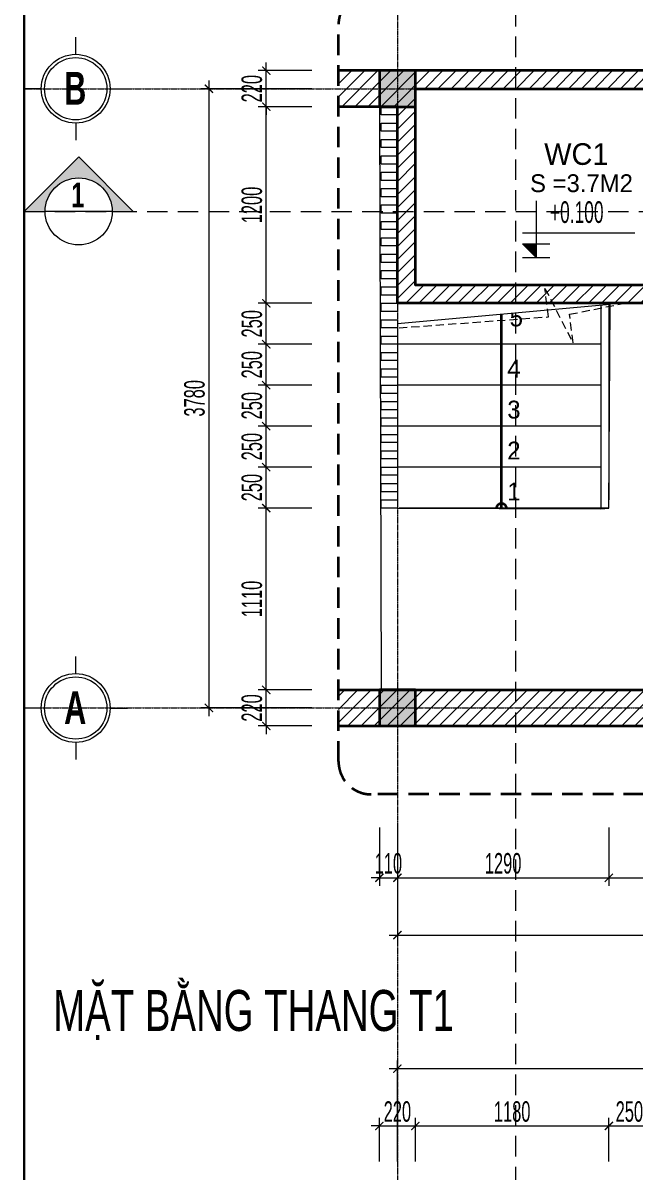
# Model space of a CAD drawing. Header units: millimetres. Extents: x 1336014 to 2939047, y -333549 to -60566.
# Drawn here: x 1415609 to 1419342, y -181620 to -174607 of the extents above; entities that cross this region are included whole.
import ezdxf
from ezdxf.enums import TextEntityAlignment as Align
from ezdxf.xclip import XClip

# ---------------------------------------------------------------- set-up
doc = ezdxf.new("R2010")
doc.units = ezdxf.units.MM
doc.header["$MEASUREMENT"] = 0
doc.header["$XCLIPFRAME"] = 2
doc.linetypes.add('$1$HIDDEN', pattern=[0.375, 0.25, -0.125])
doc.linetypes.add('CENTER2', pattern=[1.125, 0.75, -0.125, 0.125, -0.125])
for name, color, linetype, lineweight in [('01.Cut', 255, 'Continuous', 35), ('02.Thay', 145, 'Continuous', 15), ('05.Text', 253, 'Continuous', 18), ('06.betong', 2, 'Continuous', 35), ('07.noithat', 45, 'Continuous', 9), ('08.Dim', 156, 'Continuous', 15), ('09.Hatch', 250, 'Continuous', 5), ('10.Text', 254, 'Continuous', 18), ('10.truc', 250, 'CENTER2', 20), ('11.Khung bo', 32, 'Continuous', 50), ('Alliance-dim', 1, 'Continuous', 13), ('DIM', 252, 'Continuous', 20), ('NN_KI HIEU', 22, 'Continuous', 18)]:
    doc.layers.add(name, color=color, linetype=linetype, lineweight=lineweight)
doc.layers.add('text', color=7, linetype='Continuous')
doc.styles.add('AVANTH', font='')
doc.styles.add('AVANTHB', font='')
doc.styles.add('TT5_Ghi chu 1', font='', dxfattribs={"width": 0.7, "height": 240})
doc.styles.add('TT5_Text Dim', font='hoatbif.shx', dxfattribs={"width": 0.6})
doc.styles.get('AVANTH').set_extended_font_data('.VnAvantH')
doc.styles.get('AVANTHB').set_extended_font_data('.VnAvantH', bold=True)
doc.styles.get('TT5_Ghi chu 1').set_extended_font_data('.VnBlackH')
doc.dimstyles.new('TT5_Dim 1-50', dxfattribs={"dimscale": 50, "dimtxt": 2.5, "dimasz": 1, "dimexe": 1, "dimexo": 0.5, "dimgap": 0.5, "dimtad": 1, "dimdec": 0, "dimzin": 0, "dimdsep": 46, "dimtxsty": 'TT5_Text Dim', "dimblk": 'ARCHTICK', "dimcen": 0, "dimdle": 1, "dimclrd": 256, "dimclre": 256, "dimclrt": 1, "dimadec": 0, "dimazin": 0, "dimtfac": 0.015, "dimtdec": 0, "dimtix": 1, "dimtmove": 2, "dimatfit": 3, "dimldrblk": 'DOT', "dimfxl": 1, "dimtolj": 1, "dimtzin": 0, "dimlwd": -1, "dimlwe": -1, "dimarcsym": 1})
pattern_1 = [(45, (872355.73, -161638.53), (-39.7747564, 39.7747564), [])]

# ---------------------------------------------------------------- blocks, each defined once
blk = doc.blocks.new('DFGFH')
h = blk.add_hatch(color=256)
h.dxf.hatch_style = 1
h.paths.add_polyline_path([(15438.1, 12136.8), (15658.1, 12136.8), (15658.1, 12356.8), (15438.1, 12356.8)])
blk.add_lwpolyline([(15438.1, 12136.8), (15658.1, 12136.8), (15658.1, 12356.8), (15438.1, 12356.8)], close=True)
blk = doc.blocks.new('A$C4E7C6F34')
at = {"layer": 'DIM'}
blk.add_hatch(color=256, dxfattribs=at).paths.add_polyline_path([(-38, 0), (-38, 138), (-178, 138)])
for p, q in [((-38, 576), (-38, 0)), ((964, 248), (-178, 248)), ((-178, 138), (101, 138)), ((-178, 138), (-38, 0)), ((-178, 0), (101, 0))]:
    blk.add_line(p, q, dxfattribs=at)
at = {"layer": 'text', "style": 'TT5_Text Dim', "flags": 8}
blk.add_attdef('%%P0.000', text='', height=220, dxfattribs=at).set_placement((102, 461), align=Align.MIDDLE_LEFT)
blk = doc.blocks.new('5434trf')
at = {"layer": '01.Cut'}
for points in [[(490071.3, -21908.8), (490071.3, -21368.6), (492542.4, -21368.6), (492542.4, -22924), (492687.5, -22764.3), (492398.6, -22764.3), (492542.4, -22924)], [(490071.3, -23174), (490071.3, -21908.8)]]:
    blk.add_lwpolyline(points, dxfattribs=at)
blk.add_circle((490071.3, -23174), 28.9, dxfattribs=at)
at = {"layer": '02.Thay'}
for p, q in [((490726.3, -20724), (490726.3, -21874)), ((490726.3, -20724), (490726.3, -21874)), ((490976.3, -21874), (490976.3, -20724)), ((491226.3, -21874), (491226.3, -20724)), ((491476.3, -21874), (491476.3, -20724)), ((491726.3, -21874), (491726.3, -20724)), ((491976.3, -21874), (491976.3, -20724)), ((490726.3, -21924), (490726.3, -23124)), ((490726.3, -21924), (490726.3, -23124))]:
    blk.add_line(p, q, dxfattribs=at)
for points in [[(492026.3, -22924), (492026.3, -21874), (490676.3, -21874), (490676.3, -23174)], [(490676.3, -21924), (489436.3, -21924)], [(491976.3, -21924), (490726.3, -21924)], [(491976.3, -21924), (491116.3, -22402.9), (490726.3, -23124)], [(491976.3, -21924), (491976.3, -22924)], [(493156.3, -21924), (492026.3, -21924)], [(490676.3, -22174), (489436.3, -22174)], [(490676.3, -22174), (489436.3, -22174)], [(493156.3, -22174), (492026.3, -22174)], [(493156.3, -22174), (492026.3, -22174)], [(490676.3, -22424), (489436.3, -22424)], [(490676.3, -22424), (489436.3, -22424)], [(493156.3, -22424), (492026.3, -22424)], [(493156.3, -22424), (492026.3, -22424)], [(490676.3, -22674), (489436.3, -22674)], [(490676.3, -22674), (489436.3, -22674)], [(493156.3, -22674), (492026.3, -22674)], [(493156.3, -22674), (492026.3, -22674)], [(490676.3, -22924), (489436.3, -22924)], [(490676.3, -22924), (489436.3, -22924)], [(492026.3, -22924), (492026.3, -23174), (490726.3, -23174)], [(491976.3, -22924), (491976.3, -23124), (490726.3, -23124)], [(493156.3, -22924), (492026.3, -22924)], [(493156.3, -22924), (492026.3, -22924)], [(490726.3, -23174), (489436.3, -23174)], [(490726.3, -23174), (489436.3, -23174)]]:
    blk.add_lwpolyline(points, dxfattribs=at)
at = {"layer": '08.Dim'}
ref = blk.add_blockref('A$C4E7C6F34', (491214.3, -23078.3), dxfattribs=dict(at, xscale=0.6, yscale=0.6, zscale=0.6))
ref.add_attrib('%%P0.000', '+2.700', dxfattribs={"layer": 'text', "height": 132, "style": 'TT5_Text Dim', "width": 0.6, "flags": 8}).set_placement((491275.7, -22801.6), align=Align.MIDDLE_LEFT)
at = {"layer": '10.Text', "style": 'AVANTH'}
for s, p in [('6', (490114.1, -21231.2)), ('7', (490812.8, -21260.4)), ('8', (491062.8, -21260.4)), ('9', (491312.8, -21260.4)), ('10', (491523.2, -21260.4)), ('11', (491773.2, -21260.4)), ('12', (492443.1, -21260.4)), ('5', (490121.1, -22064.9)), ('13', (492443.1, -22096.5)), ('4', (490106.6, -22377.2)), ('14', (492443.1, -22346.5)), ('15', (492443.1, -22596.5)), ('3', (490106.6, -22627.2)), ('2', (490106.6, -22877.2)), ('16', (492443.1, -22846.5)), ('17', (492443.1, -23070.5)), ('1', (490106.6, -23127.2))]:
    blk.add_text(s, height=108.9, dxfattribs=at).set_placement(p)
blk = doc.blocks.new('100')
at = {"layer": '11.Khung bo', "const_width": 26.7}
blk.add_lwpolyline([(1860913, -945240), (1860913, -916940), (1896063, -916940), (1896063, -945240)], close=True, dxfattribs=at)
blk.add_lwpolyline([(1860913, -945240), (1860913, -916940), (1896063, -916940), (1896063, -945240)], close=True, dxfattribs=at)
blk.add_lwpolyline([(1860913, -945240), (1860913, -916940), (1896063, -916940), (1896063, -945240)], close=True, dxfattribs=at)
blk = doc.blocks.new('DANHTRUC')
for p, q in [((980383, -947347), (980383, -947137)), ((979963, -947767), (979753, -947767)), ((980803, -947767), (981013, -947767)), ((980383, -948187), (980383, -948397))]:
    blk.add_line(p, q)
for radius in [420, 380]:
    blk.add_circle((980383, -947767), radius)
blk = doc.blocks.new('_ARCHTICK')
at = {"const_width": 0.15}
blk.add_lwpolyline([(-0.5, -0.5), (0.5, 0.5)], dxfattribs=at)
blk = doc.blocks.new('*D942')
at = {"layer": '08.Dim', "transparency": 16777216}
for p, q in [((1417092.7, -178677.6), (1417092.7, -178627.6)), ((1417371, -178677.6), (1417042.7, -178677.6)), ((1417092.7, -178897.6), (1417092.7, -178677.6)), ((1417371, -178897.6), (1417042.7, -178897.6)), ((1417092.7, -178897.6), (1417092.7, -178947.6))]:
    blk.add_line(p, q, dxfattribs=at)
at = {"layer": 'Defpoints', "color": 0, "transparency": 16777216}
for p in [(1417092.7, -178677.6), (1417396, -178677.6), (1417396, -178897.6)]:
    blk.add_point(p, dxfattribs=at)
at = {"layer": '08.Dim', "transparency": 16777216, "xscale": 50, "yscale": 50, "zscale": 50}
for p, rotation in [((1417092.7, -178677.6), 270), ((1417092.7, -178897.6), 90)]:
    blk.add_blockref('_ARCHTICK', p, dxfattribs=dict(at, rotation=rotation))
at = {"layer": '08.Dim', "color": 1, "transparency": 16777216, "insert": (1417005.2, -178787.6), "char_height": 125, "attachment_point": 5, "rotation": 90, "style": 'TT5_Text Dim'}
blk.add_mtext('\\A1;220', dxfattribs=at)
blk = doc.blocks.new('_DOT')
blk.add_line((-0.5, 0), (-1, 0))
at = {"const_width": 0.5}
blk.add_lwpolyline([(-0.25, 0, 1), (0.25, 0, 1)], format="xyb", close=True, dxfattribs=at)
blk = doc.blocks.new('*D943')
at = {"layer": '08.Dim', "transparency": 16777216}
for p, q in [((1417371, -177567.6), (1417042.7, -177567.6)), ((1417092.7, -178727.6), (1417092.7, -177517.6)), ((1417371, -178677.6), (1417042.7, -178677.6))]:
    blk.add_line(p, q, dxfattribs=at)
at = {"layer": 'Defpoints', "color": 0, "transparency": 16777216}
for p in [(1417092.7, -177567.6), (1417396, -177567.6), (1417396, -178677.6)]:
    blk.add_point(p, dxfattribs=at)
at = {"layer": '08.Dim', "transparency": 16777216, "xscale": 50, "yscale": 50, "zscale": 50}
for p, rotation in [((1417092.7, -177567.6), 90), ((1417092.7, -178677.6), 270)]:
    blk.add_blockref('_ARCHTICK', p, dxfattribs=dict(at, rotation=rotation))
at = {"layer": '08.Dim', "color": 1, "transparency": 16777216, "insert": (1417005.2, -178122.6), "char_height": 125, "attachment_point": 5, "rotation": 90, "style": 'TT5_Text Dim'}
blk.add_mtext('\\A1;1110', dxfattribs=at)
blk = doc.blocks.new('*D944')
at = {"layer": '08.Dim', "transparency": 16777216}
for p, q in [((1417092.7, -177617.6), (1417092.7, -177267.6)), ((1417371, -177317.6), (1417042.7, -177317.6)), ((1417371, -177567.6), (1417042.7, -177567.6))]:
    blk.add_line(p, q, dxfattribs=at)
at = {"layer": 'Defpoints', "color": 0, "transparency": 16777216}
for p in [(1417092.7, -177317.6), (1417396, -177317.6), (1417396, -177567.6)]:
    blk.add_point(p, dxfattribs=at)
at = {"layer": '08.Dim', "transparency": 16777216, "xscale": 50, "yscale": 50, "zscale": 50}
for p, rotation in [((1417092.7, -177317.6), 90), ((1417092.7, -177567.6), 270)]:
    blk.add_blockref('_ARCHTICK', p, dxfattribs=dict(at, rotation=rotation))
at = {"layer": '08.Dim', "color": 1, "transparency": 16777216, "insert": (1417005.2, -177442.6), "char_height": 125, "attachment_point": 5, "rotation": 90, "style": 'TT5_Text Dim'}
blk.add_mtext('\\A1;250', dxfattribs=at)
blk = doc.blocks.new('*D945')
at = {"layer": '08.Dim', "transparency": 16777216}
for p, q in [((1417371, -177067.6), (1417042.7, -177067.6)), ((1417092.7, -177367.6), (1417092.7, -177017.6)), ((1417371, -177317.6), (1417042.7, -177317.6))]:
    blk.add_line(p, q, dxfattribs=at)
at = {"layer": 'Defpoints', "color": 0, "transparency": 16777216}
for p in [(1417092.7, -177067.6), (1417396, -177067.6), (1417396, -177317.6)]:
    blk.add_point(p, dxfattribs=at)
at = {"layer": '08.Dim', "transparency": 16777216, "xscale": 50, "yscale": 50, "zscale": 50}
for p, rotation in [((1417092.7, -177067.6), 90), ((1417092.7, -177317.6), 270)]:
    blk.add_blockref('_ARCHTICK', p, dxfattribs=dict(at, rotation=rotation))
at = {"layer": '08.Dim', "color": 1, "transparency": 16777216, "insert": (1417005.2, -177192.6), "char_height": 125, "attachment_point": 5, "rotation": 90, "style": 'TT5_Text Dim'}
blk.add_mtext('\\A1;250', dxfattribs=at)
blk = doc.blocks.new('*D946')
at = {"layer": '08.Dim', "transparency": 16777216}
for p, q in [((1417092.7, -177117.6), (1417092.7, -176767.6)), ((1417371, -176817.6), (1417042.7, -176817.6)), ((1417371, -177067.6), (1417042.7, -177067.6))]:
    blk.add_line(p, q, dxfattribs=at)
at = {"layer": 'Defpoints', "color": 0, "transparency": 16777216}
for p in [(1417092.7, -176817.6), (1417396, -176817.6), (1417396, -177067.6)]:
    blk.add_point(p, dxfattribs=at)
at = {"layer": '08.Dim', "transparency": 16777216, "xscale": 50, "yscale": 50, "zscale": 50}
for p, rotation in [((1417092.7, -176817.6), 90), ((1417092.7, -177067.6), 270)]:
    blk.add_blockref('_ARCHTICK', p, dxfattribs=dict(at, rotation=rotation))
at = {"layer": '08.Dim', "color": 1, "transparency": 16777216, "insert": (1417005.2, -176942.6), "char_height": 125, "attachment_point": 5, "rotation": 90, "style": 'TT5_Text Dim'}
blk.add_mtext('\\A1;250', dxfattribs=at)
blk = doc.blocks.new('*D947')
at = {"layer": '08.Dim', "transparency": 16777216}
for p, q in [((1417092.7, -176867.6), (1417092.7, -176517.6)), ((1417371, -176567.6), (1417042.7, -176567.6)), ((1417371, -176817.6), (1417042.7, -176817.6))]:
    blk.add_line(p, q, dxfattribs=at)
at = {"layer": 'Defpoints', "color": 0, "transparency": 16777216}
for p in [(1417092.7, -176567.6), (1417396, -176567.6), (1417396, -176817.6)]:
    blk.add_point(p, dxfattribs=at)
at = {"layer": '08.Dim', "transparency": 16777216, "xscale": 50, "yscale": 50, "zscale": 50}
for p, rotation in [((1417092.7, -176567.6), 90), ((1417092.7, -176817.6), 270)]:
    blk.add_blockref('_ARCHTICK', p, dxfattribs=dict(at, rotation=rotation))
at = {"layer": '08.Dim', "color": 1, "transparency": 16777216, "insert": (1417005.2, -176692.6), "char_height": 125, "attachment_point": 5, "rotation": 90, "style": 'TT5_Text Dim'}
blk.add_mtext('\\A1;250', dxfattribs=at)
blk = doc.blocks.new('*D948')
at = {"layer": '08.Dim', "transparency": 16777216}
for p, q in [((1417092.7, -176617.6), (1417092.7, -176267.6)), ((1417371, -176317.6), (1417042.7, -176317.6)), ((1417371, -176567.6), (1417042.7, -176567.6))]:
    blk.add_line(p, q, dxfattribs=at)
at = {"layer": 'Defpoints', "color": 0, "transparency": 16777216}
for p in [(1417092.7, -176317.6), (1417396, -176317.6), (1417396, -176567.6)]:
    blk.add_point(p, dxfattribs=at)
at = {"layer": '08.Dim', "transparency": 16777216, "xscale": 50, "yscale": 50, "zscale": 50}
for p, rotation in [((1417092.7, -176317.6), 90), ((1417092.7, -176567.6), 270)]:
    blk.add_blockref('_ARCHTICK', p, dxfattribs=dict(at, rotation=rotation))
at = {"layer": '08.Dim', "color": 1, "transparency": 16777216, "insert": (1417005.2, -176442.6), "char_height": 125, "attachment_point": 5, "rotation": 90, "style": 'TT5_Text Dim'}
blk.add_mtext('\\A1;250', dxfattribs=at)
blk = doc.blocks.new('*D949')
at = {"layer": '08.Dim', "transparency": 16777216}
for p, q in [((1417371, -175117.6), (1417042.7, -175117.6)), ((1417092.7, -176367.6), (1417092.7, -175067.6)), ((1417371, -176317.6), (1417042.7, -176317.6))]:
    blk.add_line(p, q, dxfattribs=at)
at = {"layer": 'Defpoints', "color": 0, "transparency": 16777216}
for p in [(1417092.7, -175117.6), (1417396, -175117.6), (1417396, -176317.6)]:
    blk.add_point(p, dxfattribs=at)
at = {"layer": '08.Dim', "transparency": 16777216, "xscale": 50, "yscale": 50, "zscale": 50}
for p, rotation in [((1417092.7, -175117.6), 90), ((1417092.7, -176317.6), 270)]:
    blk.add_blockref('_ARCHTICK', p, dxfattribs=dict(at, rotation=rotation))
at = {"layer": '08.Dim', "color": 1, "transparency": 16777216, "insert": (1417005.2, -175717.6), "char_height": 125, "attachment_point": 5, "rotation": 90, "style": 'TT5_Text Dim'}
blk.add_mtext('\\A1;1200', dxfattribs=at)
blk = doc.blocks.new('*D950')
at = {"layer": '08.Dim', "transparency": 16777216}
for p, q in [((1417371, -174897.6), (1417042.7, -174897.6)), ((1417092.7, -174897.6), (1417092.7, -174847.6)), ((1417092.7, -175117.6), (1417092.7, -174897.6)), ((1417371, -175117.6), (1417042.7, -175117.6)), ((1417092.7, -175117.6), (1417092.7, -175167.6))]:
    blk.add_line(p, q, dxfattribs=at)
at = {"layer": 'Defpoints', "color": 0, "transparency": 16777216}
for p in [(1417092.7, -174897.6), (1417396, -174897.6), (1417396, -175117.6)]:
    blk.add_point(p, dxfattribs=at)
at = {"layer": '08.Dim', "transparency": 16777216, "xscale": 50, "yscale": 50, "zscale": 50}
for p, rotation in [((1417092.7, -174897.6), 270), ((1417092.7, -175117.6), 90)]:
    blk.add_blockref('_ARCHTICK', p, dxfattribs=dict(at, rotation=rotation))
at = {"layer": '08.Dim', "color": 1, "transparency": 16777216, "insert": (1417005.2, -175007.6), "char_height": 125, "attachment_point": 5, "rotation": 90, "style": 'TT5_Text Dim'}
blk.add_mtext('\\A1;220', dxfattribs=at)
blk = doc.blocks.new('*D951')
at = {"layer": '08.Dim', "transparency": 16777216}
for p, q in [((1416742.7, -174957.6), (1416742.7, -178837.6)), ((1417371, -175007.6), (1416692.7, -175007.6)), ((1417371, -178787.6), (1416692.7, -178787.6))]:
    blk.add_line(p, q, dxfattribs=at)
at = {"layer": 'Defpoints', "color": 0, "transparency": 16777216}
for p in [(1417396, -175007.6), (1416742.7, -178787.6), (1417396, -178787.6)]:
    blk.add_point(p, dxfattribs=at)
at = {"layer": '08.Dim', "transparency": 16777216, "xscale": 50, "yscale": 50, "zscale": 50}
for p, rotation in [((1416742.7, -175007.6), 90), ((1416742.7, -178787.6), 270)]:
    blk.add_blockref('_ARCHTICK', p, dxfattribs=dict(at, rotation=rotation))
at = {"layer": '08.Dim', "color": 1, "transparency": 16777216, "insert": (1416655.2, -176897.6), "char_height": 125, "attachment_point": 5, "rotation": 90, "style": 'TT5_Text Dim'}
blk.add_mtext('\\A1;3780', dxfattribs=at)
blk = doc.blocks.new('*D952')
at = {"layer": '08.Dim', "transparency": 16777216}
for p, q in [((1417782.8, -179516.5), (1417782.8, -179874)), ((1417892.7, -179516.5), (1417892.7, -179874)), ((1417782.8, -179824), (1417732.8, -179824)), ((1417782.8, -179824), (1417892.7, -179824)), ((1417892.7, -179824), (1417942.7, -179824))]:
    blk.add_line(p, q, dxfattribs=at)
at = {"layer": 'Defpoints', "color": 0, "transparency": 16777216}
for p in [(1417782.8, -179491.5), (1417892.7, -179491.5), (1417892.7, -179824)]:
    blk.add_point(p, dxfattribs=at)
at = {"layer": '08.Dim', "transparency": 16777216, "xscale": 50, "yscale": 50, "zscale": 50}
blk.add_blockref('_ARCHTICK', (1417782.8, -179824), dxfattribs=at)
at = {"layer": '08.Dim', "transparency": 16777216, "xscale": 50, "yscale": 50, "zscale": 50, "rotation": 180}
blk.add_blockref('_ARCHTICK', (1417892.7, -179824), dxfattribs=at)
at = {"layer": '08.Dim', "color": 1, "transparency": 16777216, "insert": (1417837.8, -179736.5), "char_height": 125, "attachment_point": 5, "style": 'TT5_Text Dim'}
blk.add_mtext('\\A1;110', dxfattribs=at)
blk = doc.blocks.new('*D953')
at = {"layer": '08.Dim', "transparency": 16777216}
for p, q in [((1417892.7, -179516.5), (1417892.7, -179874)), ((1419182.7, -179516.5), (1419182.7, -179874)), ((1417842.7, -179824), (1419232.7, -179824))]:
    blk.add_line(p, q, dxfattribs=at)
at = {"layer": 'Defpoints', "color": 0, "transparency": 16777216}
for p in [(1417892.7, -179491.5), (1419182.7, -179491.5), (1419182.7, -179824)]:
    blk.add_point(p, dxfattribs=at)
at = {"layer": '08.Dim', "transparency": 16777216, "xscale": 50, "yscale": 50, "zscale": 50, "rotation": 180}
blk.add_blockref('_ARCHTICK', (1417892.7, -179824), dxfattribs=at)
at = {"layer": '08.Dim', "transparency": 16777216, "xscale": 50, "yscale": 50, "zscale": 50}
blk.add_blockref('_ARCHTICK', (1419182.7, -179824), dxfattribs=at)
at = {"layer": '08.Dim', "color": 1, "transparency": 16777216, "insert": (1418537.7, -179736.5), "char_height": 125, "attachment_point": 5, "style": 'TT5_Text Dim'}
blk.add_mtext('\\A1;1290', dxfattribs=at)
blk = doc.blocks.new('*D954')
at = {"layer": '08.Dim', "transparency": 16777216}
for p, q in [((1419182.7, -179516.5), (1419182.7, -179874)), ((1421362.7, -179516.5), (1421362.7, -179874)), ((1419132.7, -179824), (1421412.7, -179824))]:
    blk.add_line(p, q, dxfattribs=at)
at = {"layer": 'Defpoints', "color": 0, "transparency": 16777216}
for p in [(1419182.7, -179491.5), (1421362.7, -179491.5), (1421362.7, -179824)]:
    blk.add_point(p, dxfattribs=at)
at = {"layer": '08.Dim', "transparency": 16777216, "xscale": 50, "yscale": 50, "zscale": 50, "rotation": 180}
blk.add_blockref('_ARCHTICK', (1419182.7, -179824), dxfattribs=at)
at = {"layer": '08.Dim', "transparency": 16777216, "xscale": 50, "yscale": 50, "zscale": 50}
blk.add_blockref('_ARCHTICK', (1421362.7, -179824), dxfattribs=at)
at = {"layer": '08.Dim', "color": 1, "transparency": 16777216, "insert": (1420272.7, -179736.5), "char_height": 125, "attachment_point": 5, "style": 'TT5_Text Dim'}
blk.add_mtext('\\A1;2180', dxfattribs=at)
blk = doc.blocks.new('*D956')
at = {"layer": '08.Dim', "transparency": 16777216}
for p, q in [((1417892.7, -179516.5), (1417892.7, -180224)), ((1421472.7, -179516.5), (1421472.7, -180224)), ((1417842.7, -180174), (1421522.7, -180174))]:
    blk.add_line(p, q, dxfattribs=at)
at = {"layer": 'Defpoints', "color": 0, "transparency": 16777216}
for p in [(1417892.7, -179491.5), (1421472.7, -179491.5), (1421472.7, -180174)]:
    blk.add_point(p, dxfattribs=at)
at = {"layer": '08.Dim', "transparency": 16777216, "xscale": 50, "yscale": 50, "zscale": 50, "rotation": 180}
blk.add_blockref('_ARCHTICK', (1417892.7, -180174), dxfattribs=at)
at = {"layer": '08.Dim', "transparency": 16777216, "xscale": 50, "yscale": 50, "zscale": 50}
blk.add_blockref('_ARCHTICK', (1421472.7, -180174), dxfattribs=at)
at = {"layer": '08.Dim', "color": 1, "transparency": 16777216, "insert": (1419682.7, -180086.5), "char_height": 125, "attachment_point": 5, "style": 'TT5_Text Dim'}
blk.add_mtext('\\A1;3580', dxfattribs=at)
blk = doc.blocks.new('*D957')
at = {"layer": '08.Dim', "transparency": 16777216}
for p, q in [((1417782.7, -181555), (1417782.7, -181289)), ((1418002.7, -181555), (1418002.7, -181289)), ((1417782.7, -181339), (1417732.7, -181339)), ((1417782.7, -181339), (1418002.7, -181339)), ((1418002.7, -181339), (1418052.7, -181339))]:
    blk.add_line(p, q, dxfattribs=at)
at = {"layer": 'Defpoints', "color": 0, "transparency": 16777216}
for p in [(1418002.7, -181339), (1417782.7, -181580), (1418002.7, -181580)]:
    blk.add_point(p, dxfattribs=at)
at = {"layer": '08.Dim', "transparency": 16777216, "xscale": 50, "yscale": 50, "zscale": 50}
blk.add_blockref('_ARCHTICK', (1417782.7, -181339), dxfattribs=at)
at = {"layer": '08.Dim', "transparency": 16777216, "xscale": 50, "yscale": 50, "zscale": 50, "rotation": 180}
blk.add_blockref('_ARCHTICK', (1418002.7, -181339), dxfattribs=at)
at = {"layer": '08.Dim', "color": 1, "transparency": 16777216, "insert": (1417892.7, -181251.5), "char_height": 125, "attachment_point": 5, "style": 'TT5_Text Dim'}
blk.add_mtext('\\A1;220', dxfattribs=at)
blk = doc.blocks.new('*D958')
at = {"layer": '08.Dim', "transparency": 16777216}
for p, q in [((1418002.7, -181555), (1418002.7, -181289)), ((1419182.7, -181555), (1419182.7, -181289)), ((1417952.7, -181339), (1419232.7, -181339))]:
    blk.add_line(p, q, dxfattribs=at)
at = {"layer": 'Defpoints', "color": 0, "transparency": 16777216}
for p in [(1419182.7, -181339), (1418002.7, -181580), (1419182.7, -181580)]:
    blk.add_point(p, dxfattribs=at)
at = {"layer": '08.Dim', "transparency": 16777216, "xscale": 50, "yscale": 50, "zscale": 50, "rotation": 180}
blk.add_blockref('_ARCHTICK', (1418002.7, -181339), dxfattribs=at)
at = {"layer": '08.Dim', "transparency": 16777216, "xscale": 50, "yscale": 50, "zscale": 50}
blk.add_blockref('_ARCHTICK', (1419182.7, -181339), dxfattribs=at)
at = {"layer": '08.Dim', "color": 1, "transparency": 16777216, "insert": (1418592.7, -181251.5), "char_height": 125, "attachment_point": 5, "style": 'TT5_Text Dim'}
blk.add_mtext('\\A1;1180', dxfattribs=at)
blk = doc.blocks.new('*D959')
at = {"layer": '08.Dim', "transparency": 16777216}
for p, q in [((1419182.7, -181555), (1419182.7, -181289)), ((1419432.7, -181555), (1419432.7, -181289)), ((1419132.7, -181339), (1419482.7, -181339))]:
    blk.add_line(p, q, dxfattribs=at)
at = {"layer": 'Defpoints', "color": 0, "transparency": 16777216}
for p in [(1419432.7, -181339), (1419182.7, -181580), (1419432.7, -181580)]:
    blk.add_point(p, dxfattribs=at)
at = {"layer": '08.Dim', "transparency": 16777216, "xscale": 50, "yscale": 50, "zscale": 50, "rotation": 180}
blk.add_blockref('_ARCHTICK', (1419182.7, -181339), dxfattribs=at)
at = {"layer": '08.Dim', "transparency": 16777216, "xscale": 50, "yscale": 50, "zscale": 50}
blk.add_blockref('_ARCHTICK', (1419432.7, -181339), dxfattribs=at)
at = {"layer": '08.Dim', "color": 1, "transparency": 16777216, "insert": (1419307.7, -181251.5), "char_height": 125, "attachment_point": 5, "style": 'TT5_Text Dim'}
blk.add_mtext('\\A1;250', dxfattribs=at)
blk = doc.blocks.new('*D965')
at = {"layer": '08.Dim', "transparency": 16777216}
for p, q in [((1417892.7, -181555), (1417892.7, -180939)), ((1421472.7, -181555), (1421472.7, -180939)), ((1417842.7, -180989), (1421522.7, -180989))]:
    blk.add_line(p, q, dxfattribs=at)
at = {"layer": 'Defpoints', "color": 0, "transparency": 16777216}
for p in [(1421472.7, -180989), (1417892.7, -181580), (1421472.7, -181580)]:
    blk.add_point(p, dxfattribs=at)
at = {"layer": '08.Dim', "transparency": 16777216, "xscale": 50, "yscale": 50, "zscale": 50, "rotation": 180}
blk.add_blockref('_ARCHTICK', (1417892.7, -180989), dxfattribs=at)
at = {"layer": '08.Dim', "transparency": 16777216, "xscale": 50, "yscale": 50, "zscale": 50}
blk.add_blockref('_ARCHTICK', (1421472.7, -180989), dxfattribs=at)
at = {"layer": '08.Dim', "color": 1, "transparency": 16777216, "insert": (1419682.7, -180901.5), "char_height": 125, "attachment_point": 5, "style": 'TT5_Text Dim'}
blk.add_mtext('\\A1;3580', dxfattribs=at)

msp = doc.modelspace()

# ---------------------------------------------------------------- hatches: boundary and pattern name
at = {"layer": '09.Hatch', "ltscale": 50}
h = msp.add_hatch(dxfattribs=at)
h.set_pattern_fill('TUONGXAY', color=256, scale=450, style=0)
h.set_pattern_definition(pattern_1)
h.paths.add_polyline_path([(1417533.7, -174897.6), (1417533.7, -175117.6), (1417892.7, -175117.6), (1417892.7, -176317.6), (1418002.7, -176317.6), (1420447.7, -176317.6), (1420447.7, -176207.6), (1418002.7, -176207.6), (1418002.7, -175007.6), (1421252.7, -175007.6), (1421252.7, -176207.6), (1421197.7, -176207.6), (1421197.7, -176317.6), (1421252.7, -176317.6), (1421362.7, -176317.6), (1421362.7, -175117.6), (1421847.7, -175117.6), (1421847.7, -174897.6)])
at = {"layer": '09.Hatch'}
msp.add_hatch(color=256, dxfattribs=at).paths.add_polyline_path([(1416153.2, -175756.9), (1416281.3, -175756.9), (1415948.6, -175424.3), (1415616, -175756.9), (1415744.1, -175756.9, -0.414214), (1415948.6, -175552.4, -0.414214)])
at = {"layer": '09.Hatch', "ltscale": 50}
h = msp.add_hatch(dxfattribs=at)
h.set_pattern_fill('TUONGXAY', color=256, scale=450, style=0)
h.set_pattern_definition(pattern_1)
h.paths.add_polyline_path([(1417533.7, -178677.6), (1417533.7, -178897.6), (1421847.7, -178897.6), (1421847.7, -178677.6)])

# ---------------------------------------------------------------- linework, layer by layer
at = {"layer": '01.Cut', "color": 6, "linetype": '$1$HIDDEN', "ltscale": 500}
msp.add_lwpolyline([(1417733.7, -174415.2), (1421647.7, -174415.2, -0.414214), (1421847.7, -174615.2), (1421847.7, -179114.7, -0.414214), (1421647.7, -179314.7), (1417733.7, -179314.7, -0.414214), (1417533.7, -179114.7), (1417533.7, -174615.2, -0.414214)], format="xyb", close=True, dxfattribs=at)
at = {"layer": '01.Cut'}
for points in [[(1421847.7, -174897.6), (1417533.7, -174897.6)], [(1420447.7, -176207.6), (1418002.7, -176207.6), (1418002.7, -175007.6), (1421252.7, -175007.6), (1421252.7, -176207.6), (1421197.7, -176207.6)], [(1417892.7, -175117.6), (1417533.7, -175117.6)], [(1420447.7, -176207.6), (1420447.7, -176317.6), (1418002.7, -176317.6), (1417892.7, -176317.6), (1417892.7, -175117.6), (1417892.7, -175117.6)], [(1417533.7, -178677.6), (1421847.7, -178677.6)], [(1417533.7, -178897.6), (1421847.7, -178897.6)]]:
    msp.add_lwpolyline(points, dxfattribs=at)
at = {"layer": '02.Thay'}
for p, q in [((1415948.6, -175424.3), (1415616, -175756.9)), ((1415948.6, -175424.3), (1416281.3, -175756.9)), ((1415616, -175756.9), (1415744.1, -175756.9)), ((1416153.2, -175756.9), (1415744.1, -175756.9)), ((1416153.2, -175756.9), (1416281.3, -175756.9))]:
    msp.add_line(p, q, dxfattribs=at)
for points in [[(1417782.7, -175117.6), (1417792.7, -178677.6)], [(1419112.7, -176317.6), (1418002.7, -176317.6)]]:
    msp.add_lwpolyline(points, dxfattribs=at)
msp.add_circle((1415948.6, -175756.9), 204.5, dxfattribs=at)
at = {"layer": '07.noithat'}
for points in [[(1417792.7, -175117.6), (1417892.7, -175117.6), (1417892.7, -175167.6), (1417792.7, -175167.6)], [(1417792.7, -175217.6), (1417892.7, -175217.6), (1417892.7, -175267.6), (1417792.7, -175267.6)], [(1417792.7, -175317.6), (1417892.7, -175317.6), (1417892.7, -175367.6), (1417792.7, -175367.6)], [(1417792.7, -175417.6), (1417892.7, -175417.6), (1417892.7, -175467.6), (1417792.7, -175467.6)], [(1417792.7, -175517.6), (1417892.7, -175517.6), (1417892.7, -175567.6), (1417792.7, -175567.6)], [(1417792.7, -175617.6), (1417892.7, -175617.6), (1417892.7, -175667.6), (1417792.7, -175667.6)], [(1417792.7, -175717.6), (1417892.7, -175717.6), (1417892.7, -175767.6), (1417792.7, -175767.6)], [(1417792.7, -175817.6), (1417892.7, -175817.6), (1417892.7, -175867.6), (1417792.7, -175867.6)], [(1417792.7, -175917.6), (1417892.7, -175917.6), (1417892.7, -175967.6), (1417792.7, -175967.6)], [(1417792.7, -176017.6), (1417892.7, -176017.6), (1417892.7, -176067.6), (1417792.7, -176067.6)], [(1417792.7, -176117.6), (1417892.7, -176117.6), (1417892.7, -176167.6), (1417792.7, -176167.6)], [(1417792.7, -176217.6), (1417892.7, -176217.6), (1417892.7, -176267.6), (1417792.7, -176267.6)], [(1417792.7, -176317.6), (1417892.7, -176317.6), (1417892.7, -176367.6), (1417792.7, -176367.6)], [(1417792.7, -176417.6), (1417892.7, -176417.6), (1417892.7, -176467.6), (1417792.7, -176467.6)], [(1417792.7, -176517.6), (1417892.7, -176517.6), (1417892.7, -176567.6), (1417792.7, -176567.6)], [(1417792.7, -176617.6), (1417892.7, -176617.6), (1417892.7, -176667.6), (1417792.7, -176667.6)], [(1417792.7, -176717.6), (1417892.7, -176717.6), (1417892.7, -176767.6), (1417792.7, -176767.6)], [(1417792.7, -176817.6), (1417892.7, -176817.6), (1417892.7, -176867.6), (1417792.7, -176867.6)], [(1417792.7, -176917.6), (1417892.7, -176917.6), (1417892.7, -176967.6), (1417792.7, -176967.6)], [(1417792.7, -177017.6), (1417892.7, -177017.6), (1417892.7, -177067.6), (1417792.7, -177067.6)], [(1417792.7, -177117.6), (1417892.7, -177117.6), (1417892.7, -177167.6), (1417792.7, -177167.6)], [(1417792.7, -177217.6), (1417892.7, -177217.6), (1417892.7, -177267.6), (1417792.7, -177267.6)], [(1417792.7, -177317.6), (1417892.7, -177317.6), (1417892.7, -177367.6), (1417792.7, -177367.6)], [(1417792.7, -177417.6), (1417892.7, -177417.6), (1417892.7, -177467.6), (1417792.7, -177467.6)], [(1417792.7, -177517.6), (1417892.7, -177517.6), (1417892.7, -177567.6), (1417792.7, -177567.6)]]:
    msp.add_lwpolyline(points, close=True, dxfattribs=at)
at = {"layer": '10.truc'}
for p, q in [((1417892.7, -171637.7), (1417892.7, -189212.5)), ((1415615.6, -175007.6), (1429765.5, -175007.6)), ((1415615.6, -178787.6), (1429765.5, -178787.6))]:
    msp.add_line(p, q, dxfattribs=at)
at = {"layer": 'Alliance-dim', "linetype": '$1$HIDDEN', "ltscale": 200}
msp.add_lwpolyline([(1417902.7, -176467.6), (1418813.7, -176400.4), (1418792.8, -176226.4), (1418964.1, -176558.9), (1418943.3, -176384.9), (1419303.8, -176311.7)], dxfattribs=at)
at = {"layer": 'NN_KI HIEU', "linetype": '$1$HIDDEN', "ltscale": 500}
for p, q in [((1418614.9, -179314.7), (1418614.9, -171637.7)), ((1415615.6, -175756.9), (1429765.5, -175756.9)), ((1418614.9, -189212.5), (1418614.9, -179314.7))]:
    msp.add_line(p, q, dxfattribs=at)

# ---------------------------------------------------------------- block references
at = {"layer": '02.Thay'}
ref = msp.add_blockref('5434trf', (928456.4, -154393.7), dxfattribs=at)
XClip(ref).set_block_clipping_path([(489436.3160703827, -22048.9511273995), (489436.3160703827, -23173.9511273995), (490676.3160703827, -23179.1943725829), (490726.3160703827, -23173.9511273995), (490733.2414495198, -21931.6876721251)])
at = {"layer": '05.Text', "xscale": 0.5, "yscale": 0.5, "zscale": 0.5, "rotation": 270}
msp.add_blockref('100', (1888235.5, 758818.8), dxfattribs=at)
at = {"layer": '05.Text', "xscale": 0.5, "yscale": 0.5, "zscale": 0.5}
for p in [(925738.9, 298875.6), (925738.9, 295095.6)]:
    msp.add_blockref('DANHTRUC', p, dxfattribs=at)
at = {"layer": '06.betong'}
for p in [(1402344.6, -187254.4), (1402344.6, -191034.4)]:
    msp.add_blockref('DFGFH', p, dxfattribs=at)
at = {"layer": '08.Dim'}
ref = msp.add_blockref('A$C4E7C6F34', (1418761.8, -176037.9), dxfattribs=dict(at, xscale=0.6, yscale=0.6, zscale=0.6))
ref.add_attrib('%%P0.000', '+0.100', dxfattribs={"layer": 'text', "height": 132, "style": 'TT5_Text Dim', "width": 0.6, "flags": 8}).set_placement((1418823.2, -175761.1), align=Align.MIDDLE_LEFT)

# ---------------------------------------------------------------- texts
at = {"layer": '05.Text', "width": 0.7}
for s, height, style, p in [('b', 200, 'AVANTHB', (1415859.8, -175105.3)), ('a', 200, 'AVANTHB', (1415859.8, -178885.3)), ('mÆt b»ng thang t1', 250, 'TT5_Ghi chu 1', (1415793.2, -180759.1))]:
    msp.add_text(s, height=height, dxfattribs=dict(at, style=style)).set_placement(p)
at = {"layer": '05.Text', "style": 'AVANTHB', "width": 0.7}
msp.add_text('1', height=150, dxfattribs=at).set_placement((1415943, -175656.7), align=Align.MIDDLE_CENTER)
at = {"layer": '10.Text', "color": 4, "style": 'AVANTH'}
msp.add_text('wc1', height=132, dxfattribs=at).set_placement((1418788.2, -175472.8))
at = {"layer": '10.Text', "style": 'AVANTH'}
msp.add_text('s =3.7m2 ', height=108.9, dxfattribs=at).set_placement((1418701.9, -175639.1))

# ---------------------------------------------------------------- dimensions: what is measured, and where the dimension line sits
at = {"layer": '08.Dim'}
for base, p1, p2, picture, middle in [((1417092.7, -174897.6), (1417396, -175117.6), (1417396, -174897.6), '*D950', (1417005.2, -175007.6)), ((1416742.7, -178787.6), (1417396, -175007.6), (1417396, -178787.6), '*D951', (1416655.2, -176897.6)), ((1417092.7, -175117.6), (1417396, -176317.6), (1417396, -175117.6), '*D949', (1417005.2, -175717.6)), ((1417092.7, -176317.6), (1417396, -176567.6), (1417396, -176317.6), '*D948', (1417005.2, -176442.6)), ((1417092.7, -176567.6), (1417396, -176817.6), (1417396, -176567.6), '*D947', (1417005.2, -176692.6)), ((1417092.7, -176817.6), (1417396, -177067.6), (1417396, -176817.6), '*D946', (1417005.2, -176942.6)), ((1417092.7, -177067.6), (1417396, -177317.6), (1417396, -177067.6), '*D945', (1417005.2, -177192.6)), ((1417092.7, -177317.6), (1417396, -177567.6), (1417396, -177317.6), '*D944', (1417005.2, -177442.6)), ((1417092.7, -177567.6), (1417396, -178677.6), (1417396, -177567.6), '*D943', (1417005.2, -178122.6)), ((1417092.7, -178677.6), (1417396, -178897.6), (1417396, -178677.6), '*D942', (1417005.2, -178787.6))]:
    dim = msp.add_linear_dim(base=base, p1=p1, p2=p2, angle=90, dimstyle='TT5_Dim 1-50', dxfattribs=at)
    dim.commit()
    dim.dimension.update_dxf_attribs({"geometry": picture, "text_midpoint": middle})
for base, p1, p2, picture, middle in [((1417892.7, -179824), (1417782.8, -179491.5), (1417892.7, -179491.5), '*D952', (1417837.8, -179736.5)), ((1419182.7, -179824), (1417892.7, -179491.5), (1419182.7, -179491.5), '*D953', (1418537.7, -179736.5)), ((1421472.7, -180174), (1417892.7, -179491.5), (1421472.7, -179491.5), '*D956', (1419682.7, -180086.5)), ((1421362.7, -179824), (1419182.7, -179491.5), (1421362.7, -179491.5), '*D954', (1420272.7, -179736.5)), ((1421472.7, -180989), (1417892.7, -181580), (1421472.7, -181580), '*D965', (1419682.7, -180901.5)), ((1418002.7, -181339), (1417782.7, -181580), (1418002.7, -181580), '*D957', (1417892.7, -181251.5)), ((1419182.7, -181339), (1418002.7, -181580), (1419182.7, -181580), '*D958', (1418592.7, -181251.5)), ((1419432.7, -181339), (1419182.7, -181580), (1419432.7, -181580), '*D959', (1419307.7, -181251.5))]:
    dim = msp.add_linear_dim(base=base, p1=p1, p2=p2, dimstyle='TT5_Dim 1-50', dxfattribs=at)
    dim.commit()
    dim.dimension.update_dxf_attribs({"geometry": picture, "text_midpoint": middle})

doc.saveas('drawing.dxf')
